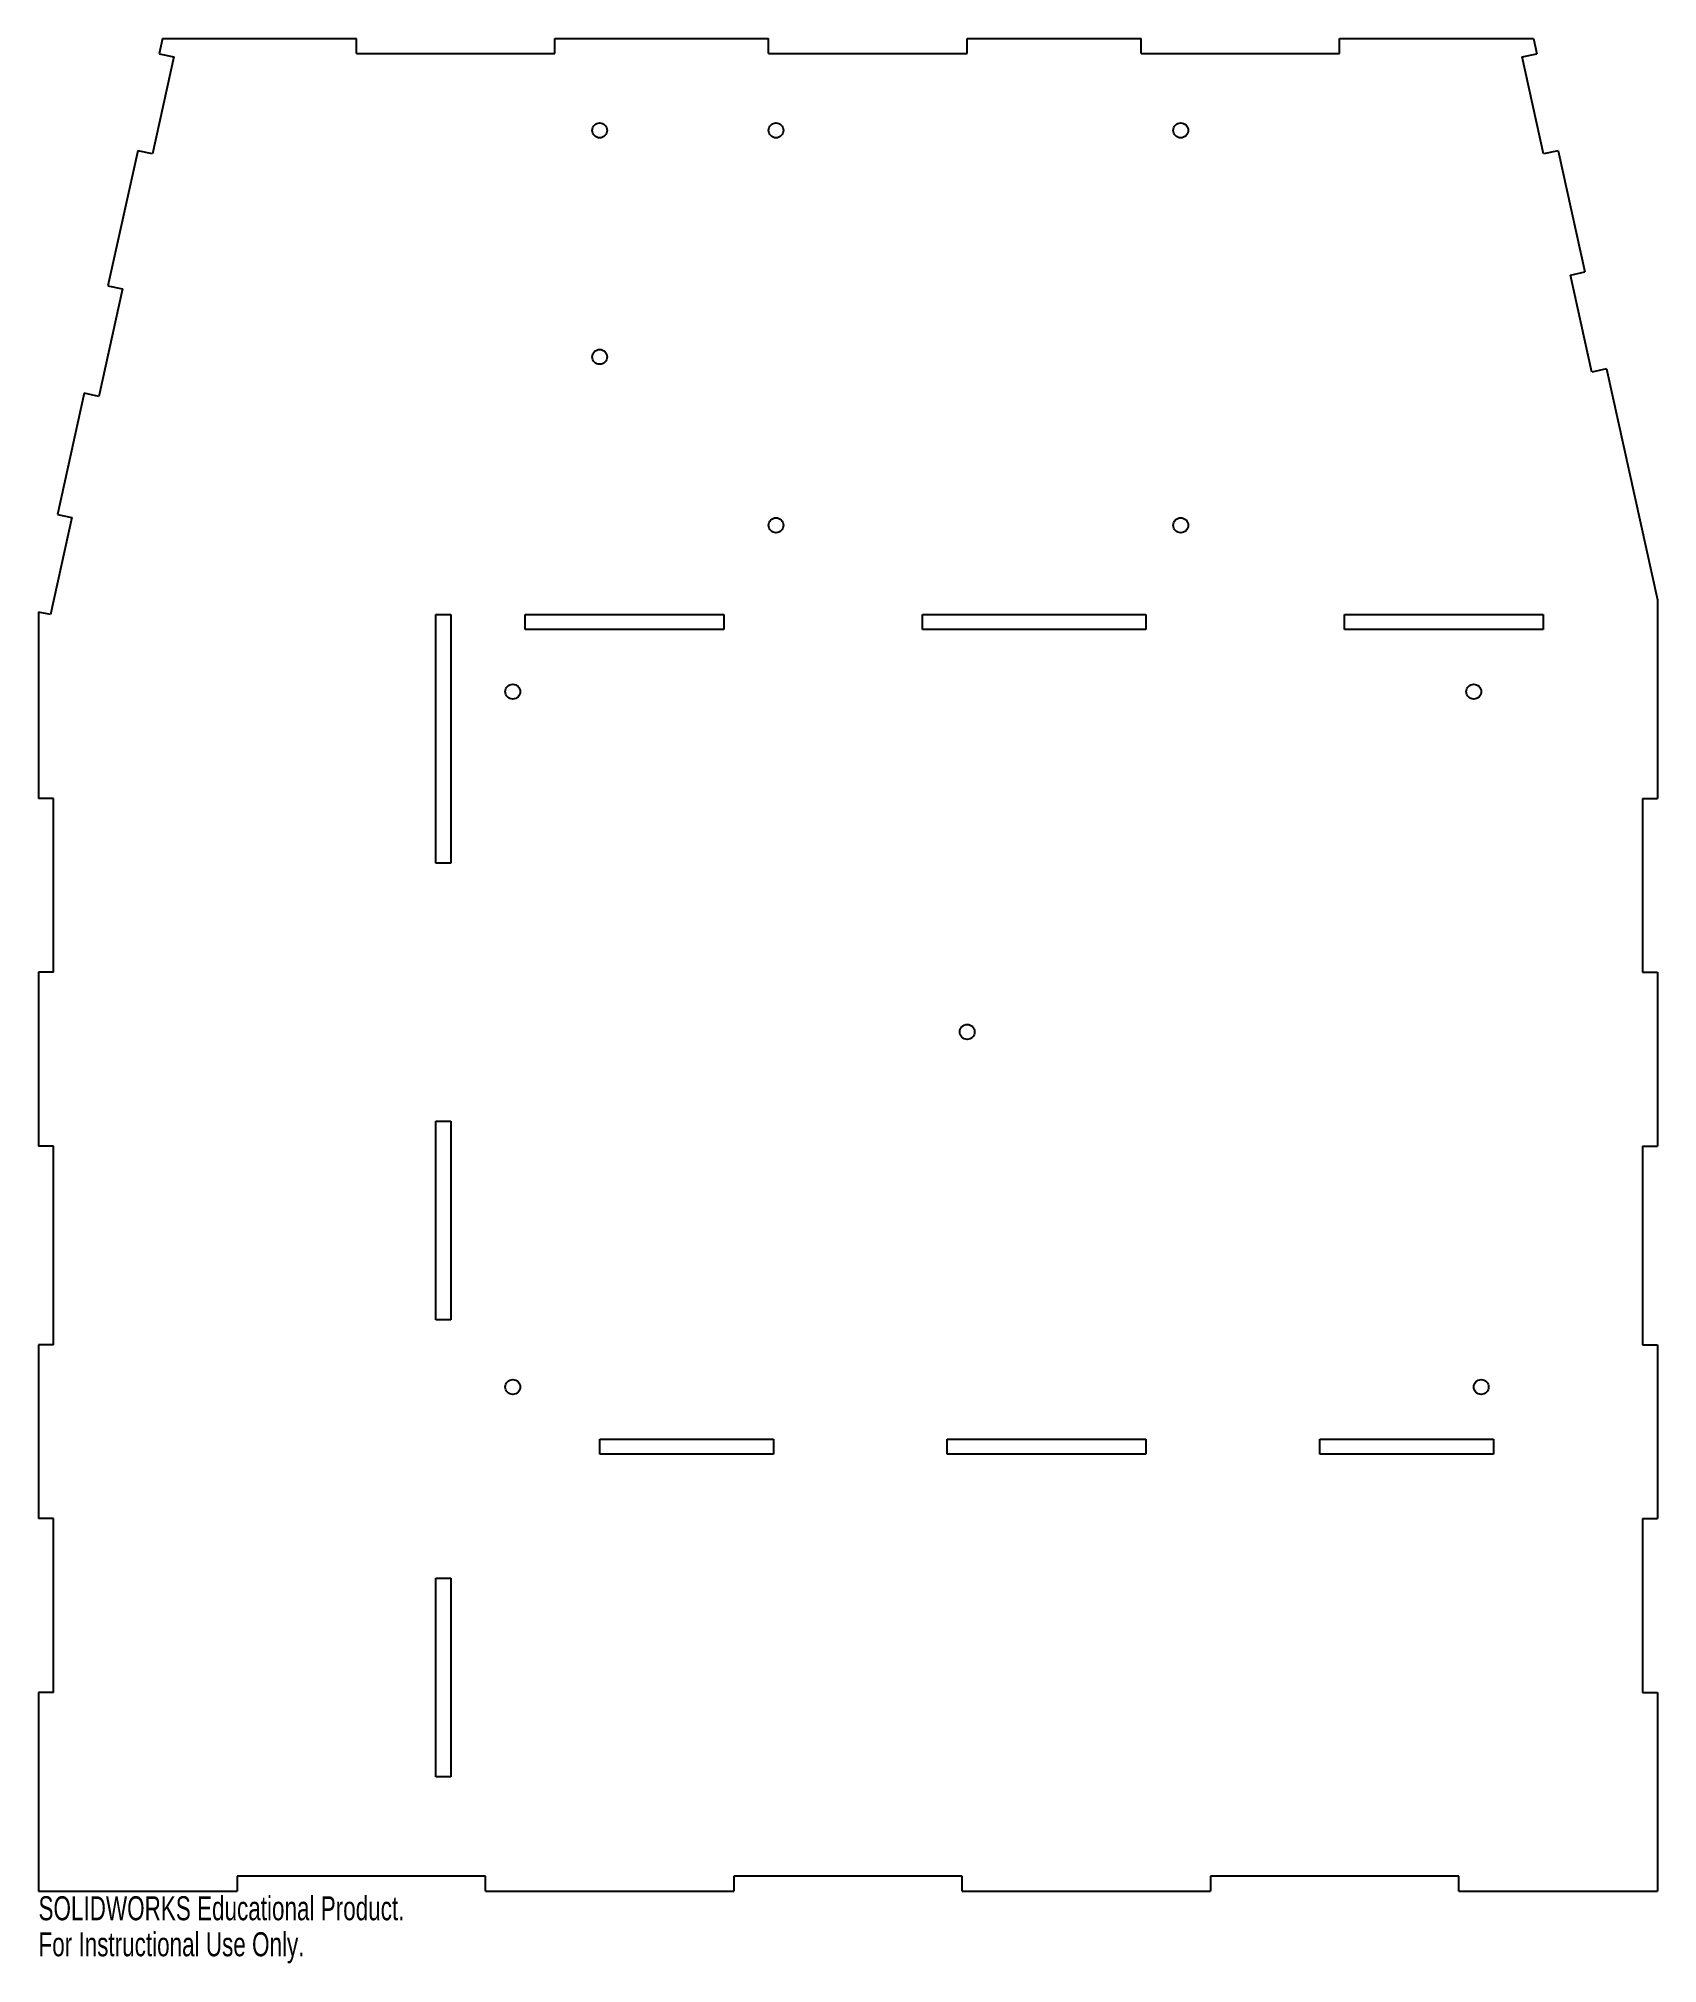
# Model space of a CAD drawing. Header units: millimetres. Extents: x -163 to 163, y -203 to 185.
import ezdxf

# ---------------------------------------------------------------- set-up
doc = ezdxf.new("R2010")
doc.units = ezdxf.units.MM
doc.styles.add('SLDTEXTSTYLE0', font='TXT', dxfattribs={"width": 0.7})

msp = doc.modelspace()

# ---------------------------------------------------------------- linework, layer by layer
at = {"color": 7, "linetype": 'Continuous', "lineweight": 25}
for p, q in [((-138, 185), (-138.68, 181.93)), ((-138, 185), (-99, 185)), ((-99, 182), (-99, 185)), ((-59, 185), (-16, 185)), ((-59, 182), (-59, 185)), ((-16, 182), (-16, 185)), ((24, 185), (59, 185)), ((24, 182), (24, 185)), ((59, 182), (59, 185)), ((99, 185), (138, 185)), ((99, 182), (99, 185)), ((138, 185), (138.68, 181.93)), ((-135.75, 181.28), (-140.07, 161.76)), ((-138.68, 181.93), (-135.75, 181.28)), ((-99, 182), (-59, 182)), ((-16, 182), (24, 182)), ((59, 182), (99, 182)), ((135.75, 181.28), (138.68, 181.93)), ((140.07, 161.76), (135.75, 181.28)), ((-143, 162.41), (-149.01, 135.22)), ((-140.07, 161.76), (-143, 162.41)), ((143, 162.41), (140.07, 161.76)), ((143, 162.41), (148.4, 138)), ((145.47, 137.35), (148.4, 138)), ((149.79, 117.82), (145.47, 137.35)), ((-146.08, 134.57), (-150.87, 112.94)), ((-149.01, 135.22), (-146.08, 134.57)), ((152.72, 118.47), (149.79, 117.82)), ((152.72, 118.47), (163, 72)), ((-153.8, 113.59), (-159.2, 89.18)), ((-150.87, 112.94), (-153.8, 113.59)), ((-159.2, 89.18), (-156.27, 88.53)), ((-156.27, 88.53), (-160.59, 69)), ((163, 72), (163, 32)), ((-160.59, 69), (-163, 69.53)), ((-163, 69.53), (-163, 32)), ((-83, 19), (-83, 69)), ((-83, 69), (-80, 69)), ((-80, 69), (-80, 19)), ((-65, 66), (-65, 69)), ((-65, 69), (-25, 69)), ((-25, 66), (-65, 66)), ((-25, 69), (-25, 66)), ((15, 66), (15, 69)), ((15, 69), (60, 69)), ((60, 66), (15, 66)), ((60, 69), (60, 66)), ((100, 66), (100, 69)), ((100, 69), (140, 69)), ((140, 66), (100, 66)), ((140, 69), (140, 66)), ((-160, 32), (-163, 32)), ((-160, -3), (-160, 32)), ((160, 32), (160, -3)), ((160, 32), (163, 32)), ((-80, 19), (-83, 19)), ((-160, -3), (-163, -3)), ((-163, -3), (-163, -38)), ((160, -3), (163, -3)), ((163, -3), (163, -38)), ((-83, -73), (-83, -33)), ((-83, -33), (-80, -33)), ((-80, -33), (-80, -73)), ((-160, -38), (-163, -38)), ((-160, -78), (-160, -38)), ((160, -38), (160, -78)), ((160, -38), (163, -38)), ((-80, -73), (-83, -73)), ((-160, -78), (-163, -78)), ((-163, -78), (-163, -113)), ((160, -78), (163, -78)), ((163, -78), (163, -113)), ((-50, -100), (-50, -97)), ((-50, -97), (-15, -97)), ((-15, -100), (-50, -100)), ((-15, -97), (-15, -100)), ((20, -100), (20, -97)), ((20, -97), (60, -97)), ((60, -100), (20, -100)), ((60, -97), (60, -100)), ((95, -100), (95, -97)), ((95, -97), (130, -97)), ((130, -100), (95, -100)), ((130, -97), (130, -100)), ((-160, -113), (-163, -113)), ((-160, -148), (-160, -113)), ((160, -113), (160, -148)), ((160, -113), (163, -113)), ((-83, -165), (-83, -125)), ((-83, -125), (-80, -125)), ((-80, -125), (-80, -165)), ((-160, -148), (-163, -148)), ((-163, -148), (-163, -188)), ((160, -148), (163, -148)), ((163, -148), (163, -188)), ((-80, -165), (-83, -165)), ((-123, -185), (-123, -188)), ((-73, -185), (-123, -185)), ((-73, -188), (-73, -185)), ((-23, -185), (-23, -188)), ((23, -185), (-23, -185)), ((23, -188), (23, -185)), ((73, -185), (73, -188)), ((123, -185), (73, -185)), ((123, -188), (123, -185)), ((-163, -188), (-123, -188)), ((-73, -188), (-23, -188)), ((23, -188), (73, -188)), ((123, -188), (163, -188))]:
    msp.add_line(p, q, dxfattribs=at)
for centre in [(-50, 166.5), (-14.5, 166.5), (67, 166.5), (-50, 120.9), (-14.5, 87), (67, 87), (-67.5, 53.5), (126, 53.5), (24, -15), (-67.5, -86.5), (127.5, -86.49)]:
    msp.add_circle(centre, 1.5, dxfattribs=at)

# ---------------------------------------------------------------- texts
at = {"color": 7, "linetype": 'Continuous', "char_height": 4.8336, "attachment_point": 1, "style": 'SLDTEXTSTYLE0'}
for s, insert in [('SOLIDWORKS Educational Product.', (-163, -189.02)), ('For Instructional Use Only.', (-163, -196.27))]:
    msp.add_mtext(s, dxfattribs=dict(at, insert=insert))

doc.saveas('drawing.dxf')
